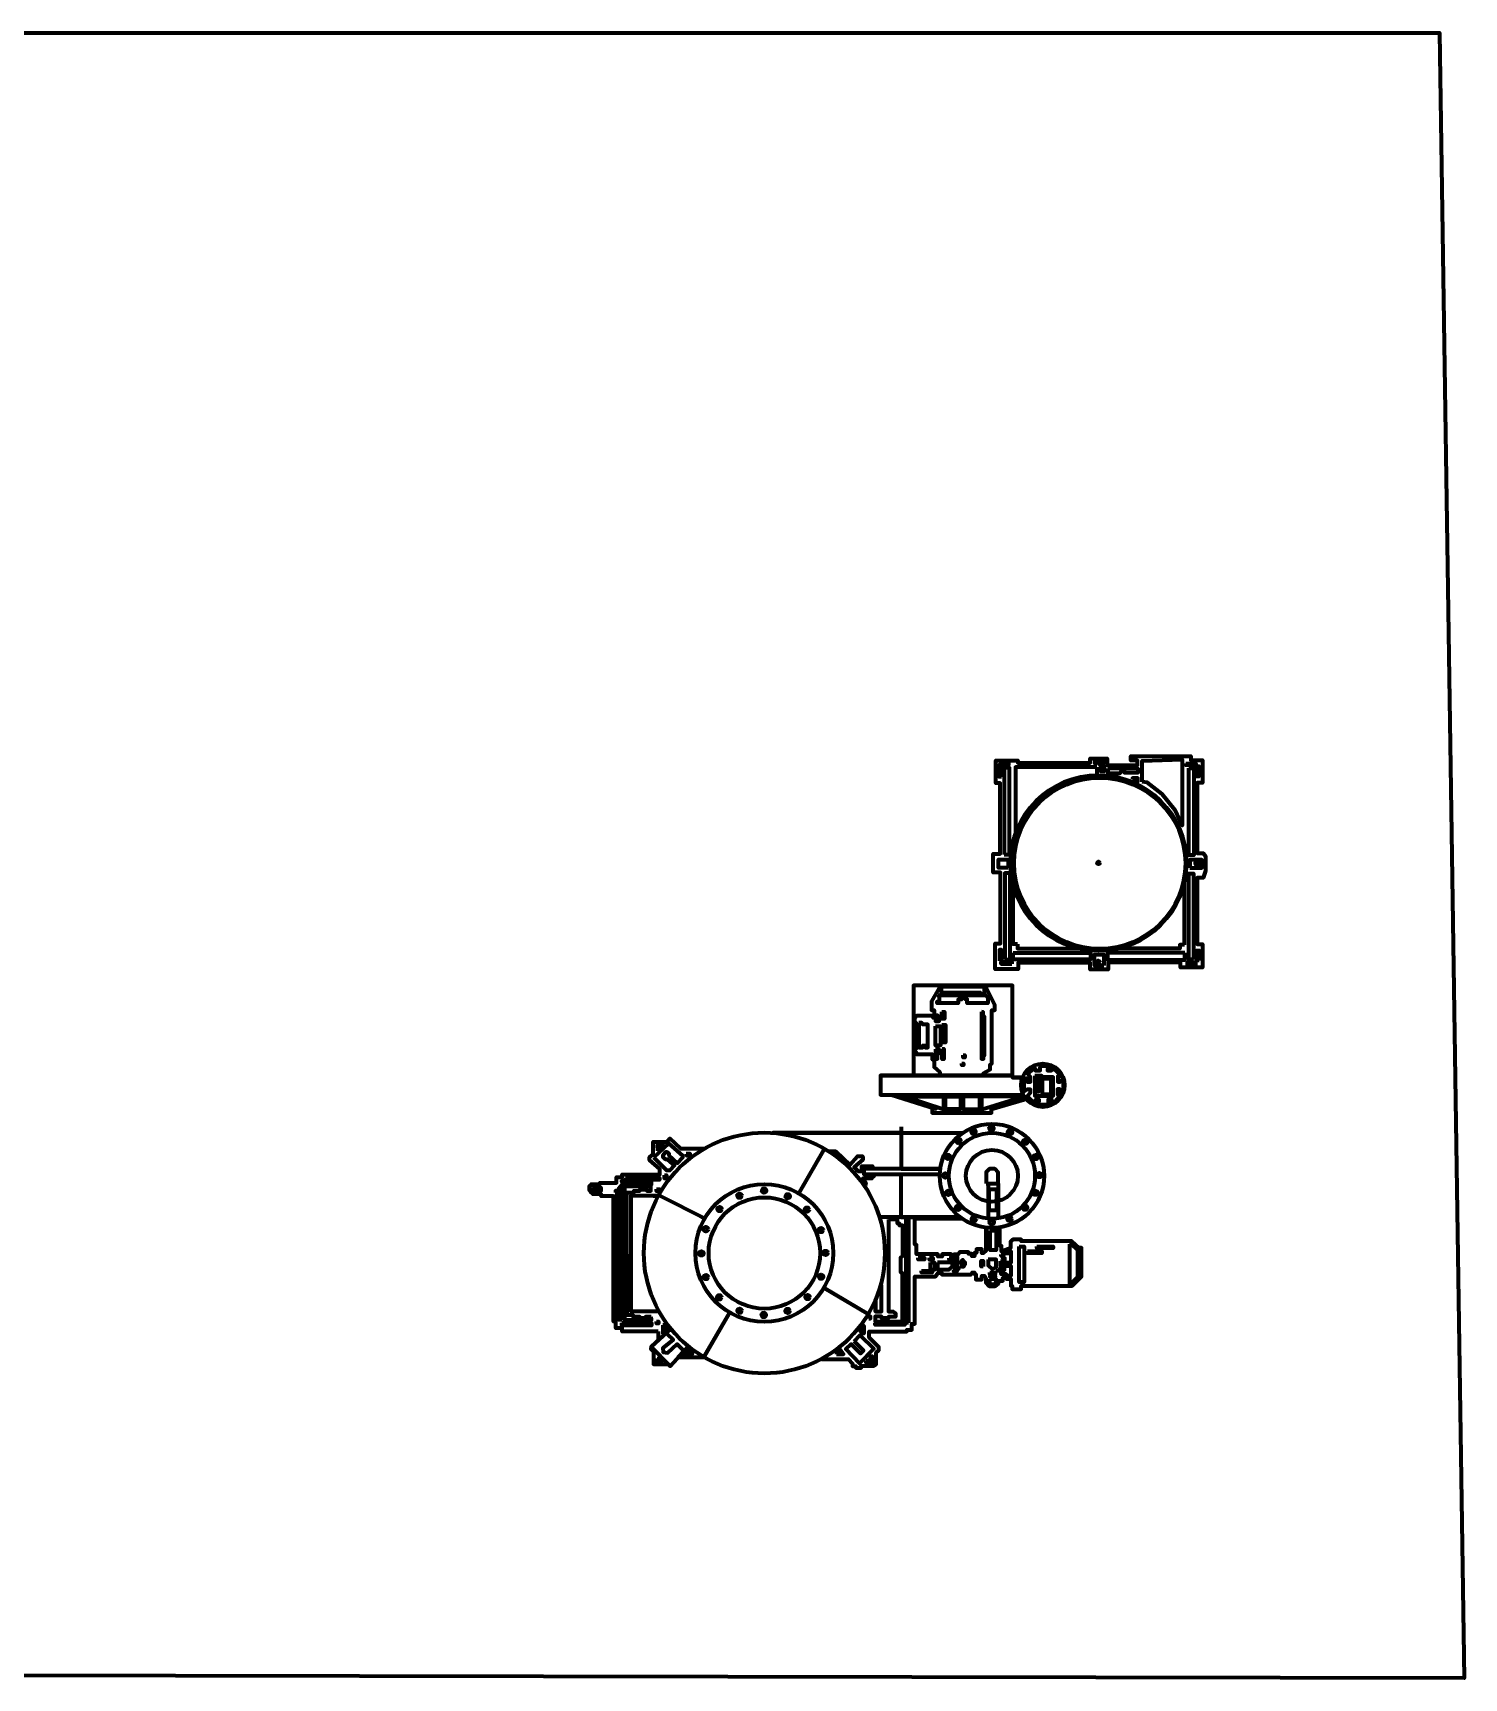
# Model space of a CAD drawing. Header units: millimetres. Extents: x 3191 to 879702, y -27549 to 222194.
# Drawn here: x 63402 to 75406, y 1110 to 14915 of the extents above; entities that cross this region are included whole.
import ezdxf

# ---------------------------------------------------------------- set-up
doc = ezdxf.new("R2010")
doc.units = ezdxf.units.MM
doc.header["$MEASUREMENT"] = 0

msp = doc.modelspace()

# ---------------------------------------------------------------- linework, layer by layer
at = {"lineweight": 211}
msp.add_lwpolyline([(46064.18765, 14914.80144), (75200.52179, 14914.80144), (75406.13696, 1109.80144), (46064.18765, 1163.30097)], close=True, dxfattribs=at)
at = {"layer": 'Defpoints', "lineweight": 211}
for points in [[(71488.81834, 8808.49852), (71662.014, 8808.49852), (71662.014, 8789.41297), (72270.24667, 8789.41297), (72270.24667, 8826.22062), (72413.43991, 8826.22062), (72413.43991, 8770.32795), (72665.7333, 8770.32795), (72665.7333, 8809.86195), (72609.82017, 8809.86195), (72609.82017, 8846.66908), (73114.40694, 8846.66908), (73114.40694, 8811.22487), (73211.23301, 8811.22487), (73211.23301, 8621.73443), (73167.59295, 8621.73443), (73167.59295, 8031.45173), (73218.80334, 8031.45173), (73236.46144, 8005.47683), (73236.46144, 7882.9875), (73217.73376, 7826.28954), (73167.43542, 7826.28954), (73167.43542, 7268.6115), (73213.39825, 7268.6115), (73213.39825, 7073.54737), (73028.53153, 7073.54737), (73028.53153, 7113.7579), (72420.01291, 7113.7579), (72420.01291, 7056.43637), (72271.0925, 7056.43637), (72271.0925, 7112.90225), (71664.66387, 7112.90225), (71664.66387, 7058.8403), (71472.09437, 7058.8403), (71472.09437, 7274.43753), (71518.31105, 7274.43753), (71518.31105, 7868.61688), (71457.67511, 7868.61688), (71457.67511, 8026.33598), (71515.98426, 8026.33598), (71515.98426, 8618.21525), (71479.12791, 8618.21525), (71479.12791, 8808.49852), (71488.81834, 8808.49852)], [(72324.57148, 8753.77873), (71644.24754, 8753.77873), (71644.24754, 8195.50304)], [(72324.57148, 8753.77873), (72324.57148, 8686.91203)], [(72416.74297, 8743.39095), (72416.74297, 8702.09008), (72522.61531, 8702.09008), (72536.3874, 8733.92632), (72556.18466, 8733.92632), (72556.18466, 8709.83406), (72672.38657, 8709.83406), (72672.38657, 8739.0888), (72416.74297, 8743.39095)], [(72705.95592, 8630.67415), (72705.95592, 8807.06291), (73042.51132, 8816.52754), (73042.51132, 8264.98965), (72980.5369, 8396.63623), (72873.80368, 8528.2823), (72748.99396, 8624.65082), (72705.95592, 8630.67415)], [(72624.31149, 8655.82994), (72670.31149, 8633.82994), (72670.31149, 8660.32994), (72624.81149, 8660.32994), (72624.31149, 8655.82994)], [(71659.81665, 7268.69354), (71622.80377, 7268.69354), (71622.80377, 7775.90423)], [(73062.27145, 7263.5809), (73062.27145, 7803.34594)], [(71659.81665, 7268.69354), (71659.81665, 7231.69482), (72170.99288, 7231.69482)], [(73062.27145, 7263.5809), (73021.81606, 7263.5809), (73021.81606, 7231.74466), (72508.19416, 7231.74466)], [(71619.73249, 6150.46988), (71703.47079, 6150.46988), (71619.73249, 6150.46988), (71619.73249, 6920.61224), (70787.53024, 6920.61224), (70787.53024, 6166.55077), (70510.49705, 6166.55077), (71619.73249, 6166.55077), (70510.49705, 6166.55077), (70510.49705, 6003.65621), (71709.70246, 6003.65621)], [(71619.73249, 6166.55077), (71375.89541, 6166.55077), (71375.89541, 6185.72302), (71430.05567, 6217.21243), (71430.05567, 6258.64518), (71443.87091, 6266.93173), (71443.87091, 6715.77144), (71469.84183, 6715.77144), (71469.84183, 6757.75714), (71399.65593, 6900.28683), (71399.65593, 6920.61224), (71002.30305, 6920.61224), (71002.30305, 6899.7344), (70940.40689, 6788.14116), (70940.40689, 6715.219), (70960.30148, 6715.219), (70960.30148, 6650.5834), (70952.01173, 6650.5834), (70952.01173, 6666.60406), (70814.40318, 6666.60406), (70796.74408, 6646.85081), (70796.74408, 6609.47775), (70810.24526, 6609.47775), (70810.24526, 6389.79436), (70795.14573, 6389.79436), (70795.14573, 6361.29507), (70809.70144, 6361.29507), (70809.70144, 6345.22404), (70945.26616, 6345.22404), (70945.26616, 6304.6132), (70960.10382, 6292.68493), (70960.10382, 6235.24294), (71010.3841, 6193.68455), (71010.3841, 6166.55077)], [(71019.82526, 6910.09641), (71019.82526, 6863.98168), (71346.6226, 6863.98168), (71346.6226, 6852.36502), (71382.54202, 6852.36502), (71382.54202, 6910.44843), (71019.82526, 6910.44843)], [(70996.23108, 6841.10039), (71395.21952, 6841.10039), (71412.82721, 6820.68311), (71412.82721, 6773.1603), (71237.10305, 6773.1603), (71237.10305, 6805.54625), (71220.90416, 6805.54625), (71220.90416, 6827.72351), (71190.97124, 6827.72351), (71190.97124, 6802.7301), (71163.15114, 6802.7301), (71163.15114, 6772.80828), (70986.3707, 6772.80828), (70986.3707, 6787.94513), (71006.44348, 6787.94513), (71006.44348, 6826.66745), (70996.93536, 6833.35582), (70996.93536, 6841.10039)], [(70974.00283, 6670.83293), (70974.00283, 6620.84598), (71004.64004, 6620.84598), (71004.64004, 6659.92031), (70992.31456, 6659.92031), (70992.31456, 6670.12889), (70974.00283, 6670.12889)], [(71358.26096, 6699.33741), (71358.26096, 6305.77805), (71376.22066, 6305.77805), (71376.22066, 6326.54735), (71385.02451, 6338.164), (71385.02451, 6657.79894), (71372.69903, 6666.95145), (71372.69903, 6698.98539), (71358.26096, 6699.33741)], [(70833.49406, 6608.17326), (70833.49406, 6402.59302), (70865.53982, 6402.59302), (70865.53982, 6418.08202), (70885.61261, 6418.08202), (70885.61261, 6400.83292), (70908.15025, 6400.83292), (70908.15025, 6594.09234), (70866.94838, 6594.09234), (70856.73598, 6608.8773), (70833.49406, 6608.17326)], [(70973.66723, 6387.00768), (70973.66723, 6306.04286), (70990.21838, 6306.04286), (70990.21838, 6350.04547), (71001.83934, 6350.04547), (71001.83934, 6386.65566), (70973.66723, 6386.65566)], [(71716.35422, 6042.7614), (71716.35422, 6120.94505), (71731.99679, 6144.75551), (71740.52921, 6144.75551), (71740.52921, 6113.83747), (71768.97005, 6113.83747), (71768.97005, 6152.21841), (71745.86189, 6177.45052), (71762.5708, 6196.9963), (71781.41312, 6211.21159), (71808.78762, 6224.00524), (71808.78762, 6209.43463), (71851.09355, 6209.43463), (71851.09355, 6236.17192), (71863.90896, 6246.83329), (71897.32727, 6246.83329), (71914.39187, 6246.83329), (71930.74533, 6234.03964), (71912.2587, 6219.1136), (71912.2587, 6208.09691), (71946.3879, 6208.09691), (71946.3879, 6227.28738), (71957.76438, 6227.28738), (71980.87279, 6207.74147), (72002.41918, 6189.51677), (72021.0458, 6165.80661), (72025.44822, 6160.20269), (71998.29284, 6160.20269), (71998.29284, 6112.14417), (72017.84605, 6112.14417), (72017.84605, 6124.58251), (72035.97724, 6133.46705), (72043.08739, 6112.14417), (72043.08739, 6030.76217), (72027.44482, 6030.76217), (72021.40125, 6041.42355), (72016.01295, 6050.92897), (71994.73764, 6050.92897), (71994.73764, 6008.01791), (72010.38022, 6008.01791), (72019.62353, 5998.42261), (71978.01085, 5951.78537), (71947.4366, 5936.504), (71947.4366, 5965.64522), (71916.8626, 5965.64522), (71916.8626, 5935.79325), (71925.39502, 5926.90883), (71904.41978, 5919.44581), (71829.05099, 5919.44581), (71829.05099, 5934.37173), (71842.56039, 5951.78537), (71842.56039, 5962.80218), (71832.25049, 5962.80218), (71810.56436, 5962.80218), (71810.56436, 5935.08249), (71800.6099, 5935.08249), (71763.63664, 5970.97597), (71740.37294, 5993.56026), (71769.68021, 6023.5722), (71769.68021, 6049.51493), (71740.52823, 6049.51493), (71716.35349, 6033.1675), (71716.35422, 6042.7614)], [(71805.05273, 6162.59026), (71805.05273, 5996.62095), (71960.05149, 5996.62095), (71960.05149, 6151.56229), (71863.52142, 6151.56229), (71863.52142, 6163.69305), (71805.05273, 6162.59026)], [(70510.49705, 6003.65621), (70603.53338, 6003.65621), (70974.86463, 5887.53217), (70945.51937, 5887.53217), (70945.51937, 5853.6849), (71441.56813, 5853.6849), (71441.56813, 5884.14748), (71718.20225, 5964.34641), (71732.38316, 5968.45759)], [(70706.93196, 5990.44265), (71039.9539, 5990.44265), (71039.9539, 5879.77189), (70706.93196, 5990.44265)], [(71359.24743, 5989.12115), (71359.24743, 5881.3279), (71709.98314, 5990.67057), (71359.02599, 5990.67057), (71359.02599, 5984.03036)], [(70685.81149, 5684.32994), (69608.23464, 5684.32994), (71198.86617, 5684.32994)], [(70684.81149, 5736.32994), (70684.81149, 5382.32994), (71013.0609, 5382.32994), (70372.81149, 5382.32994), (70372.81149, 5338.82994), (71009.40311, 5338.82994)], [(68645.31149, 4018.82994), (68344.31149, 4018.82994), (68344.31149, 4045.82994), (68290.31149, 4045.82994), (68290.31149, 4101.82994), (68270.81149, 4101.82994), (68270.81149, 5152.32994), (68167.31149, 5152.32994), (68167.31149, 5171.32994), (68097.81149, 5171.32994), (68097.81149, 5185.82994), (68081.81149, 5185.82994), (68081.81149, 5200.32994), (68069.81149, 5200.32994), (68069.81149, 5239.82994), (68083.81149, 5239.82994), (68083.81149, 5255.32994), (68158.31149, 5255.32994), (68158.31149, 5264.82994), (68297.31149, 5264.82994), (68297.31149, 5306.82994), (68297.31149, 5314.32994), (68343.81149, 5314.32994), (68343.81149, 5336.32994), (68660.31149, 5336.32994), (68660.31149, 5379.82994), (68574.31149, 5456.82994), (68574.31149, 5481.32994), (68605.81149, 5506.32994), (68605.81149, 5610.82994), (68722.31149, 5610.82994), (68743.31149, 5637.32994), (68833.81149, 5553.32994), (69035.49788, 5553.32994)], [(68610.31149, 5478.32994), (68736.81149, 5596.32994), (68849.81149, 5495.82994), (68849.81149, 5475.82994), (68807.81149, 5430.82994), (68738.31149, 5495.32994), (68738.31149, 5509.32994), (68722.81149, 5521.82994), (68708.31149, 5521.82994), (68685.81149, 5496.32994), (68685.81149, 5483.32994), (68705.31149, 5465.32994), (68722.31149, 5465.32994), (68784.31149, 5409.82994), (68744.81149, 5367.82994), (68718.81149, 5367.82994), (68610.31149, 5478.32994)], [(68641.31149, 5533.82994), (68691.31149, 5578.82994), (68637.31149, 5578.82994), (68641.31149, 5533.82994)], [(69833.31149, 5188.32994), (70037.31149, 5542.32994), (70042.55088, 5551.42183), (69833.31149, 5188.32994), (69826.79236, 5177.01735)], [(70102.81149, 5528.82994), (70136.81149, 5528.82994), (70079.79231, 5528.82994), (70136.81149, 5528.82994), (70255.31149, 5417.82994), (70318.31149, 5488.32994), (70356.81149, 5488.32994), (70364.31149, 5483.32994), (70364.31149, 5459.32994), (70289.81149, 5397.82994), (70323.81149, 5362.82994), (70354.31149, 5362.82994), (70354.31149, 5405.82994), (70445.31149, 5405.82994), (70445.31149, 5382.32994)], [(68882.31149, 5509.82994), (68885.31149, 5496.32994), (68905.31149, 5496.32994), (68915.81149, 5510.32994), (68882.31149, 5509.82994)], [(71396.81149, 5259.82994), (71499.31149, 5259.82994), (71499.31149, 5351.82994), (71470.81149, 5384.32994), (71426.31149, 5384.32994), (71397.81149, 5354.82994), (71397.81149, 5259.82994)], [(68343.31149, 5273.82994), (68358.81149, 5251.82994), (68591.81149, 5251.82994), (68591.81149, 5278.32994), (68337.81149, 5278.32994), (68343.31149, 5273.82994)], [(70454.31149, 5318.82994), (70454.31149, 5338.82994), (70454.31149, 5318.82994), (70439.81149, 5318.82994), (70439.81149, 5302.32994), (70362.81149, 5302.32994), (70362.81149, 5298.32994), (70387.31149, 5263.32994), (70382.31149, 5242.32994), (70380.20337, 5233.47586)], [(70372.81149, 5338.82994), (70682.31149, 5338.82994), (70682.31149, 4978.82994), (71178.1291, 4978.82994), (70501.2702, 4978.82994)], [(71397.81149, 5259.82994), (71413.31149, 5259.82994), (71413.31149, 4964.78735)], [(71499.31149, 5259.82994), (71499.31149, 4967.21859)], [(68588.81149, 4140.82994), (68540.81149, 4140.82994), (68534.31149, 4129.82994), (68493.81149, 4129.82994), (68493.81149, 4142.32994), (68437.81149, 4142.32994), (68437.81149, 4155.32994), (68387.31149, 4155.32994), (68382.81149, 5184.82994), (68442.31149, 5184.82994), (68442.31149, 5199.82994), (68492.31149, 5199.82994), (68492.31149, 5210.32994), (68552.81149, 5210.32994), (68552.81149, 5198.32994), (68585.81149, 5198.32994), (68585.81149, 5235.82994), (68365.31149, 5235.82994), (68365.31149, 4115.82994), (68589.31149, 4115.82994), (68588.81149, 4140.82994)], [(68604.31149, 5156.82994), (68648.6262, 5156.82994), (68604.31149, 5156.82994), (68417.31149, 5156.82994), (68417.31149, 4188.82994), (68652.80886, 4188.82994)], [(68998.31149, 4984.82994), (69023.81149, 4971.82994), (69036.5688, 4965.32621), (68665.79989, 5154.34566), (68651.29637, 5161.73961)], [(70054.31149, 3786.82994), (70015.50688, 3786.82994), (70241.81149, 3786.82994), (70275.31149, 3749.82994), (70275.31149, 3727.82994), (70305.81149, 3727.82994), (70305.81149, 3714.32994), (70349.81149, 3714.32994), (70349.81149, 3731.32994), (70454.81149, 3731.32994), (70473.81149, 3744.82994), (70473.81149, 3842.82994), (70497.81149, 3860.82994), (70497.81149, 3886.82994), (70417.31149, 3967.32994), (70417.31149, 4017.82994), (70732.81149, 4017.82994), (70732.81149, 4031.32994), (70773.31149, 4031.32994), (70773.31149, 4082.32994), (70799.31149, 4082.32994), (70799.31149, 4480.32994), (70971.81149, 4480.32994), (70993.81149, 4511.32994), (71024.81149, 4511.32994), (71024.81149, 4496.32994), (71272.81149, 4496.32994), (71279.81149, 4511.82994), (71300.31149, 4511.82994), (71300.31149, 4498.82994), (71311.81149, 4498.82994), (71311.81149, 4454.82994), (71361.31149, 4454.82994), (71361.31149, 4485.32994), (71382.81149, 4485.32994), (71395.31149, 4466.82994), (71395.31149, 4429.32994), (71423.81149, 4399.82994), (71472.81149, 4399.82994), (71501.31149, 4420.82994), (71501.31149, 4443.82994), (71537.31149, 4443.82994), (71537.31149, 4469.32994), (71565.31149, 4469.32994), (71565.31149, 4458.82994), (71604.31149, 4458.82994), (71604.31149, 4400.32994), (71616.81149, 4400.32994), (71616.81149, 4374.32994), (71691.31149, 4374.32994), (71691.31149, 4402.32994), (72117.81149, 4402.32994), (72197.31149, 4478.82994), (72197.31149, 4720.32994), (72177.31149, 4720.32994), (72117.31149, 4775.82994), (71689.81149, 4775.82994), (71689.81149, 4791.32994), (71620.31149, 4791.32994), (71601.31149, 4770.32994), (71601.31149, 4718.32994), (71526.81149, 4688.82994), (71526.81149, 4736.82994), (71512.81149, 4736.82994), (71512.81149, 4892.07397)], [(70579.81149, 4957.82994), (70579.81149, 4186.82994), (70617.81149, 4186.82994), (70636.31149, 4170.82994), (70636.31149, 4140.82994), (70577.81149, 4140.82994), (70577.81149, 4129.32994), (70519.31149, 4129.32994), (70519.31149, 4145.32994), (70466.81149, 4145.32994), (70466.81149, 4101.82994), (70696.31149, 4101.82994), (70696.31149, 4508.32994), (70682.81149, 4513.82994), (70682.81149, 4642.82994), (70697.81149, 4654.32994), (70697.81149, 4907.82994), (70671.81149, 4907.82994), (70671.81149, 4923.32994), (70653.81149, 4923.32994), (70653.81149, 4957.82994), (70579.81149, 4957.82994)], [(71396.81149, 4698.82994), (71396.81149, 4889.76492), (71396.81149, 4698.82994), (71372.81149, 4676.32994), (71361.81149, 4676.32994), (71361.81149, 4709.82994), (71315.31149, 4709.82994), (71315.31149, 4679.32994), (71298.81149, 4679.32994), (71298.81149, 4649.32994), (71277.81149, 4649.32994), (71277.81149, 4670.32994), (71249.31149, 4670.32994), (71249.31149, 4683.82994), (71173.31149, 4683.82994), (71162.81149, 4664.82994), (71127.31149, 4664.82994), (71114.81149, 4654.82994), (71103.31149, 4654.82994), (71103.31149, 4667.32994), (71029.31149, 4667.32994), (71029.31149, 4648.32994), (70991.31149, 4648.32994), (70991.31149, 4668.32994), (70812.31149, 4668.32994), (70812.31149, 4744.32994), (70798.81149, 4749.32994), (70798.81149, 4966.82994), (71194.33993, 4966.82994)], [(72095.81149, 4750.32994), (72095.81149, 4419.82994), (72111.81149, 4419.82994), (72166.81149, 4477.82994), (72166.81149, 4699.32994), (72112.31149, 4749.82994), (72095.81149, 4749.82994)], [(70990.81149, 4595.82994), (70990.81149, 4538.82994), (71087.31149, 4538.82994), (71115.31149, 4564.82994), (71115.31149, 4590.32994), (71107.81149, 4596.32994), (70990.81149, 4595.82994)], [(71086.31149, 4633.32994), (71120.31149, 4633.32994), (71130.31149, 4647.32994), (71153.31149, 4647.32994), (71153.31149, 4581.32994), (71138.81149, 4581.32994), (71138.81149, 4606.32994), (71124.81149, 4606.32994), (71124.81149, 4621.32994), (71086.31149, 4621.32994), (71086.31149, 4629.82994), (71086.31149, 4633.32994)], [(71127.81149, 4536.32994), (71136.81149, 4536.32994), (71136.81149, 4569.32994), (71154.31149, 4569.32994), (71154.31149, 4553.32994), (71166.31149, 4553.32994), (71166.31149, 4540.32994), (71152.31149, 4533.82994), (71152.31149, 4522.82994), (71127.81149, 4522.82994), (71127.81149, 4536.32994)], [(71181.31149, 4609.82994), (71181.31149, 4595.32994), (71189.81149, 4587.82994), (71189.81149, 4563.32994), (71209.81149, 4563.32994), (71221.31149, 4581.82994), (71221.31149, 4597.32994), (71213.31149, 4600.82994), (71202.31149, 4620.82994), (71189.31149, 4606.82994), (71181.31149, 4609.82994)], [(71414.31149, 4622.32994), (71414.31149, 4572.32994), (71448.31149, 4540.82994), (71480.81149, 4559.32994), (71480.81149, 4623.32994), (71414.31149, 4622.32994)], [(71551.31149, 4567.82994), (71604.81149, 4567.82994), (71604.81149, 4485.32994), (71574.31149, 4485.32994), (71564.31149, 4500.32994), (71522.31149, 4500.32994), (71522.31149, 4510.82994), (71539.31149, 4510.82994), (71539.31149, 4535.32994), (71551.81149, 4535.32994), (71551.31149, 4567.82994)], [(71523.81149, 4663.82994), (71548.81149, 4663.82994), (71548.81149, 4674.32994), (71590.81149, 4674.32994), (71590.81149, 4690.82994), (71603.31149, 4690.82994), (71603.31149, 4594.32994), (71552.81149, 4594.32994), (71552.81149, 4632.32994), (71537.81149, 4632.32994), (71537.81149, 4651.82994), (71524.81149, 4651.82994), (71524.81149, 4663.82994)], [(71426.81149, 4456.82994), (71426.81149, 4415.32994), (71466.81149, 4415.32994), (71481.81149, 4431.82994), (71481.81149, 4456.82994), (71426.81149, 4456.82994)], [(70041.81149, 4380.82994), (70395.81149, 4172.32994), (70408.32909, 4164.95729), (70035.98895, 4384.25932)], [(70468.81149, 4186.82994), (70468.81149, 4285.73056), (70468.81149, 4186.82994), (70520.81149, 4186.82994), (70520.81149, 4403.32994), (70509.84088, 4403.32994)], [(69240.31149, 4165.82994), (69032.31149, 3808.82994), (69029.26013, 3803.59275), (69246.79925, 4176.96519)], [(68587.31149, 3890.32994), (68735.31149, 4026.82994), (68751.59613, 4041.84923), (68587.31149, 3890.32994), (68745.81149, 3727.82994), (68888.31149, 3880.82994), (68899.77851, 3893.1419)], [(68645.31149, 4018.82994), (68645.31149, 3958.32994), (68645.31149, 3943.82319)], [(68686.81149, 4071.82994), (68686.81149, 4002.82994), (68700.81149, 4002.82994), (68705.81149, 4017.82994), (68715.31149, 4024.32994), (68715.31149, 4049.82994), (68704.31149, 4057.32994), (68704.31149, 4071.32994), (68686.81149, 4071.82994)], [(68721.81149, 3995.32994), (68717.31149, 3999.82994), (68711.902, 4005.23943)], [(70347.81149, 4045.82994), (70357.31149, 4045.82994), (70357.31149, 4065.32994), (70372.81149, 4065.32994), (70372.81149, 4002.32994), (70356.81149, 4002.32994), (70356.81149, 4019.82994), (70341.31149, 4019.82994), (70341.31149, 4045.82994), (70347.81149, 4045.82994)], [(68587.31149, 3890.32994), (68584.31149, 3871.32994), (68607.31149, 3850.32994), (68607.31149, 3743.32994), (68730.69303, 3743.32994)], [(68721.81149, 3995.32994), (68772.31149, 3946.82994), (68684.31149, 3877.32994), (68688.81149, 3843.32994), (68727.31149, 3838.32994), (68804.81149, 3911.32994), (68854.81149, 3863.82994), (68864.1847, 3854.92539)], [(70289.81149, 3936.82994), (70339.31149, 3987.82994), (70456.81149, 3871.32994), (70336.31149, 3748.32994), (70219.81149, 3868.82994), (70265.31149, 3912.82994), (70343.81149, 3832.32994), (70369.56149, 3858.07994), (70289.81149, 3936.82994)], [(68745.81149, 3727.82994), (68864.1847, 3854.92539), (68815.19977, 3802.33105), (69029.26013, 3803.59275)], [(68865.31149, 3833.32994), (68885.81149, 3859.32994), (68902.31149, 3859.32994), (68935.31149, 3833.82994), (68925.31149, 3824.82994), (68864.81149, 3824.82994), (68865.31149, 3833.32994)], [(70142.31149, 3827.82994), (70200.81149, 3827.82994), (70175.31149, 3863.82994), (70142.31149, 3838.32994), (70142.31149, 3827.82994)], [(70390.81149, 3774.82994), (70426.31149, 3774.82994), (70426.31149, 3812.32994), (70440.81149, 3812.32994), (70440.81149, 3754.82994), (70389.81149, 3754.82994), (70389.81149, 3774.82994)]]:
    msp.add_lwpolyline(points, dxfattribs=at)
for points in [[(71525.33055, 8671.37793), (71506.46039, 8671.37793), (71506.46039, 8773.24278), (71525.33055, 8773.24278)], [(71523.17433, 8789.41142), (71586.25645, 8789.41142), (71586.25645, 8768.93076), (71523.17433, 8768.93076)], [(71549.5797, 8020.99022), (71592.72711, 8020.99022), (71592.72711, 8747.37223), (71549.5797, 8747.37223)], [(72327.83039, 8785.64145), (72308.41943, 8785.64145), (72308.41943, 8801.27115), (72327.83039, 8801.27115)], [(72383.36425, 8775.40112), (72349.39657, 8775.40112), (72349.39657, 8798.57646), (72383.36425, 8798.57646)], [(72358.02344, 8758.15409), (72388.21649, 8758.15409), (72388.21649, 8716.11439), (72358.02344, 8716.11439)], [(73073.22712, 8785.59005), (73155.72021, 8785.59005), (73155.72021, 8769.42089), (73073.22712, 8769.42089)], [(73098.02913, 8744.62874), (73140.66081, 8744.62874), (73140.66081, 8015.08528), (73098.02913, 8015.08528)], [(73164.34709, 8761.33632), (73182.13964, 8761.33632), (73182.13964, 8674.02381), (73164.34709, 8674.02381)], [(71581.91994, 7909.86531), (71499.96666, 7909.86531), (71499.96666, 7978.31397), (71581.91994, 7978.31397)], [(73106.16335, 7907.76356), (73206.9878, 7907.76356), (73206.9878, 7976.75168), (73106.16335, 7976.75168)], [(71555.49149, 7140.22502), (71600.2523, 7140.22502), (71600.2523, 7864.40351), (71555.49149, 7864.40351)], [(73135.50455, 7140.61235), (73097.6318, 7140.61235), (73097.6318, 7861.65587), (73135.50455, 7861.65587)], [(71509.1223, 7129.44575), (71525.29743, 7129.44575), (71525.29743, 7219.45295), (71509.1223, 7219.45295)], [(71625.37939, 7196.43233), (72272.66677, 7196.43233), (72272.66677, 7139.64351), (71625.37939, 7139.64351)], [(72383.93717, 7090.61527), (72305.60802, 7090.61527), (72305.60802, 7182.68164), (72383.93717, 7182.68164)], [(73063.21762, 7195.56993), (72415.93025, 7195.56993), (72415.93025, 7137.06045), (73063.21762, 7137.06045)], [(73185.4447, 7130.1768), (73163.92668, 7130.1768), (73163.92668, 7214.49971), (73185.4447, 7214.49971)], [(71612.46818, 7103.50512), (71523.68002, 7103.50512), (71523.68002, 7118.66597), (71612.46818, 7118.66597)], [(71612.46818, 7103.50512), (71524.67134, 7103.50512), (71524.67134, 7103.50512), (71612.46818, 7103.50512)], [(73157.04063, 7115.54969), (73083.01488, 7115.54969), (73083.01488, 7096.61991), (73157.04063, 7096.61991)], [(71024.71258, 6700.75462), (71047.25047, 6700.75462), (71047.25047, 6642.67121), (71024.71258, 6642.67121)], [(70971.53774, 6580.01155), (71015.55672, 6580.01155), (71015.55672, 6417.73), (70971.53774, 6417.73)], [(71026.82566, 6591.98022), (71056.75859, 6591.98022), (71056.75859, 6444.13149), (71026.82566, 6444.13149)], [(71028.95515, 6389.82384), (71041.28039, 6389.82384), (71041.28039, 6304.28276), (71028.95515, 6304.28276)], [(71193.76238, 6265.91246), (71207.49618, 6265.91246), (71207.49618, 6252.18369), (71193.76238, 6252.18369)], [(71204.67906, 6335.96467), (71219.82166, 6335.96467), (71219.82166, 6316.95547), (71204.67906, 6316.95547)], [(71822.70381, 6142.18852), (71836.49296, 6142.18852), (71836.49296, 6030.25572), (71822.70381, 6030.25572)], [(71868.48603, 6010.40591), (71942.95226, 6010.40591), (71942.95226, 6138.32874), (71868.48603, 6138.32874)], [(71057.54591, 5991.30806), (71182.42902, 5991.30806), (71182.42902, 5882.40804), (71057.54591, 5882.40804)], [(71208.33568, 5992.63615), (71342.51868, 5992.63615), (71342.51868, 5881.30128), (71208.33568, 5881.30128)], [(68344.31149, 4117.32994), (68317.31149, 4117.32994), (68317.31149, 5217.32994), (68344.31149, 5250.82994)], [(68371.81149, 5307.82994), (68658.81149, 5307.82994), (68658.81149, 5291.32994), (68371.81149, 5291.32994)], [(68698.31149, 5330.32994), (68715.81149, 5330.32994), (68715.81149, 5301.32994), (68698.31149, 5301.32994)], [(68096.81149, 5225.82994), (68164.31149, 5225.82994), (68164.31149, 5195.82994), (68115.31149, 5196.82994)], [(68286.31149, 5167.82994), (68306.31149, 5167.82994), (68306.31149, 4120.32994), (68286.31149, 4120.32994)], [(68288.31149, 5183.82994), (68303.31149, 5183.82994), (68303.31149, 5197.82994), (68288.31149, 5197.82994)], [(68631.31149, 5213.32994), (68658.81149, 5213.32994), (68658.81149, 5194.82994), (68631.31149, 5194.82994)], [(71423.81149, 5211.32994), (71484.31149, 5211.32994), (71484.31149, 5034.82994), (71423.81149, 5034.82994)], [(70745.31149, 4090.82994), (70727.81149, 4090.82994), (70727.81149, 4966.32994), (70745.31149, 4966.32994)], [(71429.81149, 4866.82994), (71480.81149, 4866.82994), (71480.81149, 4700.82994), (71429.81149, 4700.82994)], [(71673.31149, 4730.32994), (71716.81149, 4730.32994), (71716.81149, 4431.32994), (71673.31149, 4431.32994)], [(71823.31149, 4732.32994), (71960.31149, 4732.32994), (71960.31149, 4716.32994), (71823.31149, 4716.32994)], [(70826.31149, 4635.82994), (70881.31149, 4635.82994), (70881.31149, 4621.32994), (70826.31149, 4621.32994)], [(70921.31149, 4636.32994), (70950.31149, 4636.32994), (70950.31149, 4619.82994), (70921.31149, 4619.82994)], [(70931.81149, 4596.32994), (70964.81149, 4596.32994), (70964.81149, 4535.32994), (70931.81149, 4535.32994)], [(71372.31149, 4563.82994), (71356.31149, 4563.82994), (71356.31149, 4611.32994), (71372.31149, 4611.32994)], [(71518.81149, 4608.32994), (71536.31149, 4608.32994), (71536.31149, 4567.32994), (71518.81149, 4567.32994)], [(71743.81149, 4690.82994), (71865.31149, 4690.82994), (71865.31149, 4675.82994), (71743.81149, 4675.82994)], [(70854.81149, 4527.82994), (70945.81149, 4527.82994), (70945.81149, 4512.32994), (70854.81149, 4512.32994)], [(71428.81149, 4513.32994), (71473.81149, 4513.32994), (71473.81149, 4497.32994), (71428.81149, 4497.32994)], [(71432.31149, 4484.32994), (71472.81149, 4484.32994), (71472.81149, 4472.82994), (71432.31149, 4472.82994)], [(71496.31149, 4542.32994), (71522.81149, 4542.32994), (71522.81149, 4525.82994), (71496.31149, 4525.82994)], [(70412.31149, 4127.32994), (70427.31149, 4127.32994), (70427.31149, 4144.82994), (70412.31149, 4144.82994)], [(68341.31149, 4089.82994), (68591.81149, 4089.82994), (68591.81149, 4069.32994), (68341.31149, 4069.32994)], [(68632.31149, 4102.82994), (68650.31149, 4102.82994), (68650.31149, 4085.32994), (68632.31149, 4085.32994)], [(70466.81149, 4088.82994), (70715.31149, 4088.82994), (70715.31149, 4073.32994), (70466.81149, 4073.32994)], [(68638.31149, 3790.32994), (68673.31149, 3790.32994), (68673.31149, 3768.32994), (68638.31149, 3768.32994)]]:
    msp.add_lwpolyline(points, close=True, dxfattribs=at)
for centre, radius in [((72339.48741, 7949.62517), 737.43772), ((72350.33973, 7946.93983), 718.39342), ((72339.48741, 7949.62517), 11.17962), ((73172.31149, 7947.82994), 19.30026), ((72337.81149, 7115.82994), 15.44345), ((71873.256, 6084.1375), 182.28275), ((69537.36512, 4676.66109), 1010.15791), ((71446.19068, 5324.00546), 437.03907), ((71446.19068, 5324.00546), 360.71968), ((71290.15285, 5694.17148), 18.34154), ((71442.15285, 5722.17148), 18.34154), ((71597.65285, 5690.17148), 18.34154), ((71168.65285, 5614.17148), 18.34154), ((71446.19068, 5324.00546), 217.9548), ((71726.15285, 5610.67148), 18.34154), ((71078.65285, 5482.67148), 18.34154), ((71811.65285, 5482.17148), 18.34154), ((69537.36512, 4676.66109), 578.03504), ((71056.15285, 5327.17148), 18.34154), ((71844.11127, 5330.60073), 18.34154), ((69537.36512, 4676.66109), 467.0604), ((69328.8574, 5156.91461), 18.34154), ((69535.18422, 5200.54834), 18.34154), ((69733.42127, 5153.03858), 18.34154), ((71080.65285, 5181.67148), 18.34154), ((71810.65285, 5182.17148), 18.34154), ((69161.54882, 5045.79916), 18.34154), ((69894.43323, 5041.36348), 18.34154), ((71160.65285, 5054.67148), 18.34154), ((71295.15285, 4962.17148), 18.34154), ((71593.65285, 4962.67148), 18.34154), ((71724.15285, 5057.17148), 18.34154), ((69046.38108, 4876.83482), 18.34154), ((70011.89312, 4869.53532), 18.34154), ((71444.65285, 4935.67148), 18.34154), ((70050.35113, 4677.96881), 18.34154), ((69008.56464, 4672.93203), 18.34154), ((69047.03024, 4474.93359), 18.34154), ((70013.10767, 4477.50268), 18.34154), ((69159.3331, 4304.82382), 18.34154), ((69899.61599, 4307.1148), 18.34154), ((69328.93358, 4192.56269), 18.34154), ((69531.76645, 4156.47881), 18.34154), ((69731.73443, 4190.84442), 18.34154)]:
    msp.add_circle(centre, radius, dxfattribs=at)

doc.saveas('drawing.dxf')
